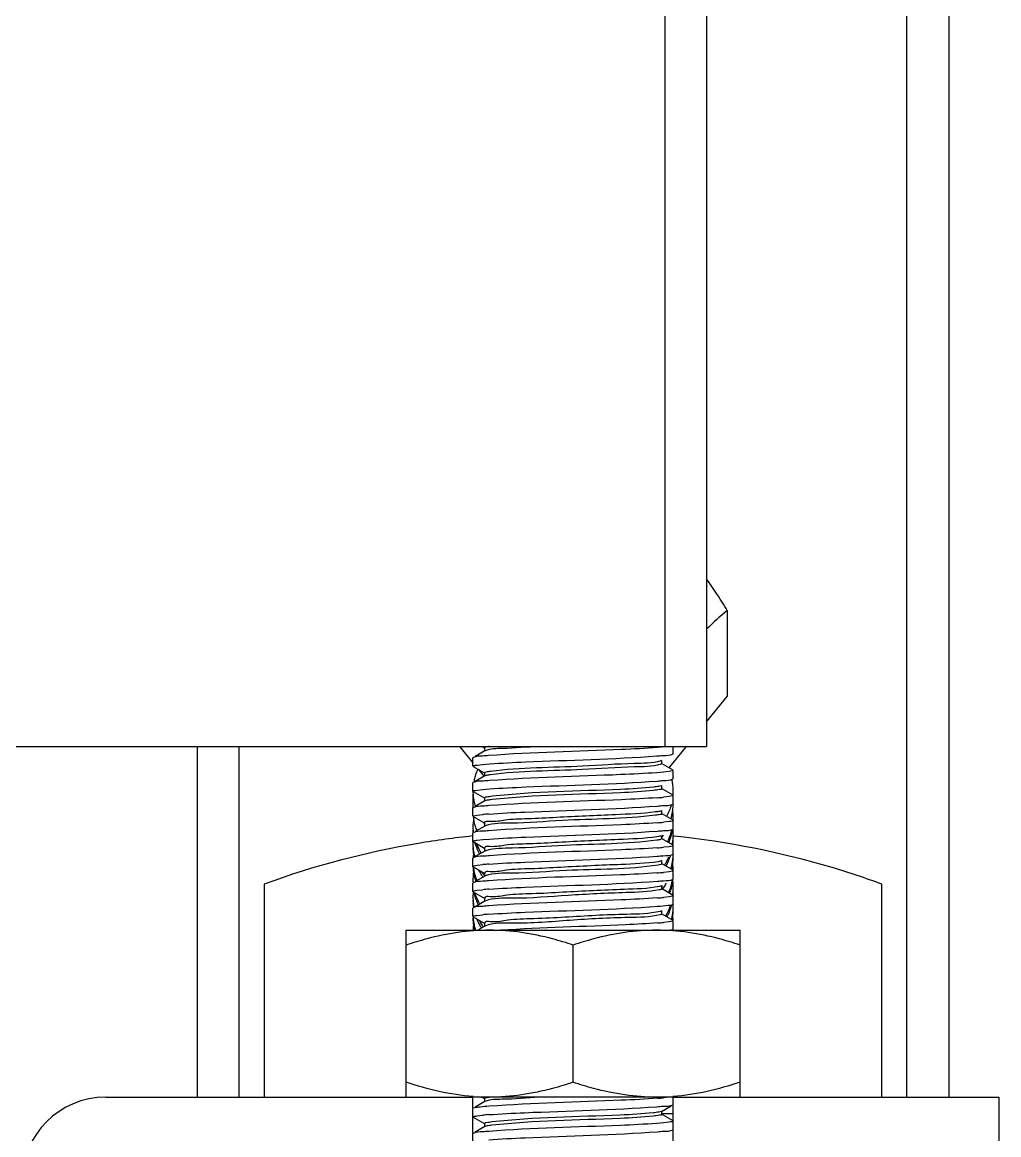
# Model space of a CAD drawing. Extents: x 69728788 to 150676229, y 20327566 to 43663798.
# Drawn here: x 75458097.3 to 75458363.6, y 20754488 to 20754791.3 of the extents above; entities that cross this region are included whole.
import ezdxf

# ---------------------------------------------------------------- set-up
doc = ezdxf.new("R2010")
doc.units = 0
doc.header["$LTSCALE"] = 1000
doc.header["$MEASUREMENT"] = 0
doc.layers.get('0').update_dxf_attribs({"linetype": 'CONTINUOUS'})
doc.layers.add('02___PRT_ALL_AXES', color=7, linetype='CONTINUOUS')
doc.layers.add('03___PRT_ALL_CURVES', color=7, linetype='CONTINUOUS')

msp = doc.modelspace()

# ---------------------------------------------------------------- linework, layer by layer
at = {"color": 7, "linetype": 'Continuous'}
for p, q in [((75458338.58, 20754498.23), (75458338.58, 20755989.44)), ((75458349.96, 20755897.81), (75458349.96, 20754498.23)), ((75458272.56, 20755868.78), (75458272.56, 20754593.85)), ((75458283.94, 20755868.78), (75458283.94, 20754593.85)), ((75458283.94, 20754600.56), (75458289.57, 20754607.46)), ((75458079.04, 20754593.85), (75458283.94, 20754593.85)), ((75458145.06, 20754498.23), (75458145.06, 20754593.85)), ((75458156.45, 20754498.23), (75458156.45, 20754593.85)), ((75458216.56, 20754593.85), (75458220.19, 20754589.4)), ((75458223.42, 20754592.65), (75458220.83, 20754591.15)), ((75458222.63, 20754593.85), (75458223.42, 20754593.39)), ((75458223.35, 20754593.48), (75458223.35, 20754592.57)), ((75458223.5, 20754592.69), (75458223.42, 20754592.65)), ((75458272.8, 20754593.74), (75458270.57, 20754593.54)), ((75458273.7, 20754588.02), (75458278.46, 20754593.85)), ((75458274.83, 20754591.88), (75458274.83, 20754593.85)), ((75458220.26, 20754590.82), (75458220.19, 20754590.75)), ((75458220.19, 20754588.47), (75458220.19, 20754590.75)), ((75458271.6, 20754589.98), (75458271.4, 20754589.9)), ((75458271.68, 20754589.15), (75458271.68, 20754590.06)), ((75458274.77, 20754591.81), (75458274.83, 20754591.88)), ((75458220.26, 20754588.39), (75458223.42, 20754586.56)), ((75458221.34, 20754588.78), (75458222.87, 20754588.95)), ((75458221.7, 20754587.56), (75458223.21, 20754585.7)), ((75458222.87, 20754588.95), (75458224.72, 20754589.1)), ((75458223.35, 20754586.65), (75458223.35, 20754585.74)), ((75458272.16, 20754586.85), (75458270.33, 20754586.7)), ((75458274.77, 20754587.41), (75458271.6, 20754589.24)), ((75458273.7, 20754587.02), (75458272.16, 20754586.85)), ((75458274.83, 20754585.05), (75458274.83, 20754587.33)), ((75458220.26, 20754583.99), (75458220.19, 20754583.92)), ((75458220.19, 20754581.64), (75458220.19, 20754583.92)), ((75458223.42, 20754585.82), (75458220.83, 20754584.32)), ((75458274.77, 20754584.98), (75458274.83, 20754585.05)), ((75458220.19, 20754580.8), (75458220.19, 20754577.16)), ((75458220.26, 20754581.56), (75458223.42, 20754579.73)), ((75458221.3, 20754581.95), (75458222.86, 20754582.12)), ((75458222.86, 20754582.12), (75458224.67, 20754582.27)), ((75458274.77, 20754580.58), (75458271.6, 20754582.41)), ((75458271.68, 20754582.32), (75458271.68, 20754583.23)), ((75458274.83, 20754578.22), (75458274.83, 20754580.5)), ((75458223.42, 20754578.99), (75458220.83, 20754577.49)), ((75458223.35, 20754579.82), (75458223.35, 20754578.91)), ((75458273.75, 20754580.19), (75458272.15, 20754580.01)), ((75458274.77, 20754578.15), (75458274.83, 20754578.22)), ((75458220.26, 20754577.16), (75458220.19, 20754577.09)), ((75458220.19, 20754574.81), (75458220.19, 20754577.09)), ((75458220.26, 20754574.73), (75458223.42, 20754572.9)), ((75458221.28, 20754575.12), (75458222.88, 20754575.3)), ((75458274.77, 20754573.75), (75458271.6, 20754575.58)), ((75458271.68, 20754575.49), (75458271.68, 20754576.4)), ((75458274.31, 20754574.48), (75458274.32, 20754574.53)), ((75458223.42, 20754572.16), (75458220.83, 20754570.66)), ((75458223.35, 20754572.99), (75458223.35, 20754572.08)), ((75458223.57, 20754572.23), (75458223.42, 20754572.16)), ((75458273.74, 20754573.36), (75458272.14, 20754573.18)), ((75458274.77, 20754571.32), (75458274.83, 20754571.39)), ((75458274.83, 20754571.39), (75458274.83, 20754573.67)), ((75458220.26, 20754570.33), (75458220.19, 20754570.26)), ((75458220.19, 20754567.98), (75458220.19, 20754570.26)), ((75458221.34, 20754568.29), (75458222.87, 20754568.46)), ((75458222.87, 20754568.46), (75458224.68, 20754568.61)), ((75458274.77, 20754566.92), (75458271.6, 20754568.75)), ((75458271.68, 20754568.66), (75458271.68, 20754569.57)), ((75458220.26, 20754567.9), (75458223.42, 20754566.07)), ((75458223.42, 20754565.33), (75458220.83, 20754563.83)), ((75458223.35, 20754566.16), (75458223.35, 20754565.25)), ((75458223.57, 20754565.4), (75458223.42, 20754565.33)), ((75458273.73, 20754566.53), (75458272.14, 20754566.35)), ((75458274.83, 20754564.56), (75458274.83, 20754566.84)), ((75458220.26, 20754563.5), (75458220.19, 20754563.43)), ((75458220.19, 20754561.15), (75458220.19, 20754563.43)), ((75458271.68, 20754561.83), (75458271.68, 20754562.74)), ((75458274.77, 20754564.49), (75458274.83, 20754564.56)), ((75458220.26, 20754561.07), (75458223.42, 20754559.24)), ((75458221.3, 20754561.46), (75458222.88, 20754561.63)), ((75458223.35, 20754559.33), (75458223.35, 20754558.42)), ((75458274.77, 20754560.09), (75458271.6, 20754561.92)), ((75458273.7, 20754559.7), (75458272.15, 20754559.52)), ((75458274.29, 20754560.89), (75458274.28, 20754560.84)), ((75458274.83, 20754557.73), (75458274.83, 20754560.01)), ((75458220.26, 20754556.67), (75458220.19, 20754556.6)), ((75458220.19, 20754554.32), (75458220.19, 20754556.6)), ((75458223.42, 20754558.5), (75458220.83, 20754557)), ((75458220.86, 20754557.42), (75458220.87, 20754557.38)), ((75458223.52, 20754558.55), (75458223.42, 20754558.5)), ((75458274.77, 20754557.66), (75458274.83, 20754557.73)), ((75458220.26, 20754554.24), (75458223.42, 20754552.41)), ((75458221.29, 20754554.63), (75458222.87, 20754554.8)), ((75458271.6, 20754555.83), (75458271.04, 20754555.66)), ((75458274.77, 20754553.26), (75458271.6, 20754555.09)), ((75458271.68, 20754555), (75458271.68, 20754555.91)), ((75458273.99, 20754554.12), (75458274.01, 20754554.17)), ((75458274.83, 20754550.9), (75458274.83, 20754553.18)), ((75458223.42, 20754551.67), (75458220.83, 20754550.17)), ((75458223.35, 20754552.5), (75458223.35, 20754551.59)), ((75458223.51, 20754551.71), (75458223.42, 20754551.67)), ((75458273.74, 20754552.87), (75458272.14, 20754552.69)), ((75458274.77, 20754550.83), (75458274.83, 20754550.9)), ((75458220.26, 20754549.84), (75458220.19, 20754549.77)), ((75458220.19, 20754547.49), (75458220.19, 20754549.77)), ((75458220.26, 20754547.41), (75458223.42, 20754545.58)), ((75458221.29, 20754547.8), (75458222.88, 20754547.98)), ((75458271.6, 20754549), (75458271.28, 20754548.89)), ((75458274.77, 20754546.43), (75458271.6, 20754548.26)), ((75458271.68, 20754548.17), (75458271.68, 20754549.08)), ((75458223.42, 20754544.84), (75458221.56, 20754543.76)), ((75458223.35, 20754545.67), (75458223.35, 20754544.76)), ((75458223.49, 20754544.88), (75458223.42, 20754544.84)), ((75458273.75, 20754546.04), (75458272.14, 20754545.86)), ((75458274.77, 20754544), (75458274.83, 20754544.07)), ((75458274.83, 20754544.07), (75458274.83, 20754546.35)), ((75458220.91, 20754543.75), (75458220.89, 20754543.8)), ((75458120.02, 20754498.23), (75458220.19, 20754498.23)), ((75458220.19, 20754477.74), (75458220.19, 20754498.23)), ((75458223.42, 20754497.03), (75458220.83, 20754495.53)), ((75458222.63, 20754498.23), (75458223.42, 20754497.77)), ((75458223.35, 20754497.86), (75458223.35, 20754496.95)), ((75458223.48, 20754497.06), (75458223.42, 20754497.03)), ((75458271.6, 20754494.36), (75458274.3, 20754495.92)), ((75458273.73, 20754498.23), (75458272.14, 20754498.05)), ((75458274.83, 20754475.77), (75458274.83, 20754498.23)), ((75458274.83, 20754498.23), (75458363.62, 20754498.23)), ((75458363.62, 20754498.23), (75458363.62, 20754477.74)), ((75458220.68, 20754495.33), (75458220.26, 20754495.2)), ((75458220.26, 20754492.77), (75458223.42, 20754490.94)), ((75458221.29, 20754493.16), (75458222.88, 20754493.34)), ((75458274.77, 20754491.79), (75458271.6, 20754493.62)), ((75458271.68, 20754493.53), (75458271.68, 20754494.44)), ((75458223.42, 20754490.2), (75458220.83, 20754488.7)), ((75458223.35, 20754491.03), (75458223.35, 20754490.12)), ((75458272.15, 20754491.23), (75458270.34, 20754491.08)), ((75458273.69, 20754491.4), (75458272.15, 20754491.23))]:
    msp.add_line(p, q, dxfattribs=at)
for centre, radius, start, end in [((75458263.92, 20754670.62), 90.98, 274.1625, 275.1926), ((75458259.97, 20754578.4), 14.86, 352.4752, 359.0333), ((75458232.99, 20754575.99), 12.79, 185.9675, 188.8113), ((75458231.08, 20754485.01), 90.66, 94.1761, 95.1891), ((75458259.27, 20754578.53), 15.58, 343.4588, 344.9212), ((75458259.41, 20754578.5), 15.43, 345.1133, 345.7847), ((75458259.51, 20754578.47), 15.33, 345.7837, 347.7331), ((75458259.65, 20754578.44), 15.18, 347.7321, 350.5272), ((75458259.78, 20754578.42), 15.05, 350.5288, 352.4817), ((75458259.88, 20754574.51), 14.95, 5.5867, 7.5152), ((75458260.03, 20754574.52), 14.8, 0.0085, 5.591), ((75458260.09, 20754574.53), 14.74, 356.9716, 359.9979), ((75458232.74, 20754572.11), 12.55, 177.8021, 181.7425), ((75458232.84, 20754572.11), 12.65, 174.4759, 177.8), ((75458232.81, 20754572.11), 12.62, 181.7436, 184.338), ((75458232.98, 20754572.09), 12.78, 171.1943, 174.4746), ((75458233.25, 20754576.04), 13.06, 188.8281, 195.331), ((75458233.5, 20754576.1), 13.32, 195.318, 196.4116), ((75458233.65, 20754576.15), 13.48, 196.4128, 198.1116), ((75458233.77, 20754576.19), 13.61, 198.1097, 198.551), ((75458233.99, 20754576.26), 13.83, 198.5585, 201.583), ((75458263.92, 20754663.71), 90.9, 274.1699, 275.1881), ((75458260.01, 20754569.69), 14.82, 0.7616, 6.0339), ((75458232.77, 20754571.15), 12.58, 180.0033, 183.6996), ((75458232.93, 20754572.12), 12.73, 184.3402, 187.6936), ((75458234.25, 20754576.36), 14.11, 201.5769, 202.6383), ((75458255.99, 20754580.2), 19.27, 324.5327, 324.9952), ((75458256.27, 20754580.01), 18.94, 324.9904, 327.0879), ((75458258.48, 20754574.93), 16.41, 334.2547, 342.4542), ((75458258.68, 20754573.9), 16.2, 338.2349, 340.873), ((75458258.88, 20754573.83), 15.98, 340.8783, 341.2541), ((75458258.99, 20754573.79), 15.87, 341.2531, 342.5115), ((75458259.26, 20754574.67), 15.59, 342.5052, 345.7777), ((75458259.26, 20754573.71), 15.59, 342.506, 345.7895), ((75458259.6, 20754573.62), 15.24, 345.7898, 350.7611), ((75458259.48, 20754574.61), 15.36, 345.7846, 346.7864), ((75458259.84, 20754569.72), 14.99, 350.6267, 354.7969), ((75458259.98, 20754568.74), 14.85, 353.2734, 358.4962), ((75458259.98, 20754569.7), 14.85, 354.8019, 356.2921), ((75458260.04, 20754569.7), 14.79, 356.2922, 357.6444), ((75458260.1, 20754569.7), 14.73, 357.6439, 359.9988), ((75458260.13, 20754569.7), 14.7, 0.0001, 0.7539), ((75458260.12, 20754568.73), 14.71, 358.5036, 359.9996), ((75458232.76, 20754567.28), 12.57, 177.162, 179.9982), ((75458232.78, 20754567.28), 12.59, 180.0047, 184.3389), ((75458232.76, 20754566.32), 12.57, 180.0021, 183.0662), ((75458232.87, 20754566.32), 12.68, 183.0678, 186.3879), ((75458232.92, 20754567.29), 12.73, 184.3386, 187.3944), ((75458233.07, 20754567.31), 12.88, 187.3961, 190.684), ((75458233.52, 20754571.28), 13.34, 195.7874, 196.4007), ((75458234.78, 20754572.73), 14.69, 201.5943, 209.7081), ((75458235.45, 20754573.1), 15.46, 209.652, 210.4109), ((75458235.57, 20754573.16), 15.59, 210.4104, 210.8075), ((75458235.68, 20754573.23), 15.72, 210.808, 211.5407), ((75458224.13, 20754563.7), 1.79, 106.8555, 108.2882), ((75458263.92, 20754656.91), 90.93, 274.1689, 275.188), ((75458258.42, 20754574), 16.47, 337.2245, 338.2392), ((75458259.72, 20754569.74), 15.12, 349.8041, 350.6306), ((75458232.97, 20754562.44), 12.78, 171.1716, 174.9793), ((75458232.99, 20754566.34), 12.8, 186.3871, 188.7894), ((75458233.14, 20754566.36), 12.95, 188.7917, 192.0123), ((75458233.3, 20754567.36), 13.12, 190.6909, 195.4373), ((75458235.85, 20754573.33), 15.92, 211.5412, 212.5196), ((75458257.42, 20754570.61), 17.59, 330.7632, 332.2518), ((75458257.95, 20754570.34), 16.99, 332.2352, 337.0979), ((75458259.62, 20754564.92), 15.21, 347.2173, 350.0072), ((75458259.72, 20754564.91), 15.11, 350.0099, 350.6402), ((75458259.87, 20754564.88), 14.96, 350.6334, 356.2824), ((75458259.87, 20754563.92), 14.97, 352.3086, 353.7538), ((75458260.02, 20754563.9), 14.82, 353.7483, 359.9894), ((75458260.05, 20754564.87), 14.78, 356.2918, 358.518), ((75458232.91, 20754561.49), 12.72, 181.9053, 188.7272), ((75458232.99, 20754557.6), 12.8, 171.1011, 174.0875), ((75458233.2, 20754562.5), 13.01, 186.6796, 195.3979), ((75458233.14, 20754561.53), 12.95, 188.7218, 191.9952), ((75458235.23, 20754567.17), 15.2, 207.476, 209.9418), ((75458235.88, 20754567.56), 15.96, 209.9616, 214.4126), ((75458236.57, 20754568.98), 16.78, 213.9401, 216.9886), ((75458231.14, 20754470.7), 91.31, 94.1572, 95.1878), ((75458263.73, 20754652.33), 93.18, 274.1026, 275.1855), ((75458256.89, 20754570.92), 18.2, 328.6751, 329.1904), ((75458257.07, 20754570.81), 17.99, 329.189, 330.4141), ((75458257.23, 20754570.72), 17.8, 330.4156, 330.7655), ((75458257.43, 20754569.65), 17.58, 331.3047, 331.7277), ((75458257.51, 20754569.6), 17.48, 331.7277, 332.1757), ((75458259.22, 20754565.03), 15.63, 343.0254, 344.4467), ((75458259.39, 20754564.98), 15.46, 344.6375, 345.7802), ((75458259.5, 20754564.95), 15.34, 345.7802, 347.219), ((75458259.63, 20754563.96), 15.2, 346.482, 350.9218), ((75458259.8, 20754563.93), 15.04, 350.9283, 352.3086), ((75458259.99, 20754560.03), 14.84, 0.2318, 7.3441), ((75458232.82, 20754557.62), 12.62, 174.0846, 179.9902), ((75458232.78, 20754557.62), 12.59, 180.0044, 184.1921), ((75458233.34, 20754561.57), 13.15, 191.9963, 195.227), ((75458233.45, 20754561.6), 13.27, 195.223, 195.6267), ((75458233.63, 20754562.62), 13.45, 195.3841, 198.6767), ((75458233.51, 20754561.62), 13.33, 195.627, 196.3952), ((75458233.66, 20754561.66), 13.48, 196.3975, 198.3264), ((75458233.86, 20754561.73), 13.7, 198.5278, 199.6787), ((75458233.84, 20754562.69), 13.68, 198.6693, 199.1095), ((75458234.06, 20754562.77), 13.91, 199.1171, 202.1251), ((75458234.32, 20754562.87), 14.19, 202.1188, 203.1178), ((75458236.47, 20754567.95), 16.66, 214.3906, 215.6367), ((75458236.94, 20754569.26), 17.24, 216.977, 217.4109), ((75458223.95, 20754557.4), 1.23, 109.1477, 110.909), ((75458256.92, 20754565.1), 18.16, 326.2877, 331.9863), ((75458258.9, 20754560.29), 15.96, 336.721, 346.4127), ((75458259.65, 20754559.12), 15.19, 346.1094, 352.5037), ((75458259.62, 20754560.1), 15.22, 346.4834, 350.2391), ((75458259.92, 20754555.2), 14.92, 3.9356, 7.5536), ((75458259.88, 20754559.09), 14.95, 352.5186, 354.2223), ((75458260.05, 20754555.21), 14.78, 1.0879, 3.9333), ((75458232.83, 20754552.79), 12.64, 173.6889, 179.7273), ((75458233.33, 20754556.74), 13.14, 191.7184, 195.3481), ((75458233.5, 20754556.79), 13.32, 195.3438, 196.408), ((75458231.16, 20754463.56), 91.62, 94.1444, 95.1905), ((75458255.95, 20754566.7), 19.32, 324.2299, 325.013), ((75458256.18, 20754566.55), 19.05, 325.012, 326.2496), ((75458256.3, 20754565.5), 18.89, 325.9088, 326.3209), ((75458258.79, 20754559.37), 16.08, 339.7839, 340.9534), ((75458258.98, 20754559.3), 15.88, 341.1397, 342.5212), ((75458259.14, 20754559.26), 15.72, 342.5217, 343.624), ((75458259.23, 20754559.23), 15.62, 343.6248, 344.0054), ((75458259.35, 20754559.19), 15.5, 344.0036, 345.7125), ((75458259.46, 20754559.17), 15.38, 345.7143, 346.12), ((75458259.93, 20754555.22), 14.9, 352.7821, 356.2896), ((75458260.04, 20754555.21), 14.79, 356.2925, 357.9692), ((75458260.07, 20754554.24), 14.76, 356.1809, 359.9964), ((75458260.11, 20754555.21), 14.72, 357.9689, 359.9992), ((75458260.13, 20754555.21), 14.7, 0.0002, 1.0862), ((75458232.72, 20754552.79), 12.53, 179.7378, 180), ((75458232.77, 20754552.79), 12.58, 180.0032, 183.6786), ((75458232.76, 20754551.83), 12.56, 180.0016, 182.6734), ((75458232.92, 20754551.84), 12.73, 182.6837, 188.5616), ((75458232.84, 20754552.8), 12.65, 183.6765, 184.3365), ((75458232.91, 20754552.8), 12.72, 184.3385, 186.9958), ((75458233.11, 20754552.83), 12.92, 187.0066, 192.5881), ((75458263.93, 20754643.12), 90.8, 274.1723, 275.1889), ((75458258.2, 20754555.73), 16.71, 331.918, 341.0817), ((75458259.26, 20754554.39), 15.59, 342.501, 345.8125), ((75458260.08, 20754550.38), 14.75, 356.2901, 359.9967), ((75458260.12, 20754550.38), 14.72, 0.0006, 1.7639), ((75458232.87, 20754547), 12.68, 180.0224, 188.3054), ((75458232.82, 20754547.97), 12.63, 182.5422, 184.337), ((75458233.06, 20754547.99), 12.87, 184.3637, 192.581), ((75458231.12, 20754457.22), 91.12, 94.1637, 95.1876), ((75458257.36, 20754556.16), 17.66, 330.924, 331.3989), ((75458257.47, 20754556.1), 17.53, 331.3988, 331.979), ((75458258.43, 20754554.67), 16.46, 333.6296, 342.4403), ((75458259.58, 20754550.44), 15.25, 345.814, 350.3352), ((75458259.74, 20754549.45), 15.09, 349.0663, 352.4892), ((75458259.73, 20754550.42), 15.1, 350.3429, 350.615), ((75458259.8, 20754550.4), 15.03, 350.6133, 353.1593), ((75458259.87, 20754549.43), 14.96, 352.4925, 354.0117), ((75458259.92, 20754545.54), 14.91, 3.5343, 7.5279), ((75458259.94, 20754550.39), 14.89, 353.1592, 356.2897), ((75458259.97, 20754549.42), 14.86, 354.0106, 356.8495), ((75458260.09, 20754549.41), 14.74, 356.85, 359.9977), ((75458232.93, 20754543.12), 12.74, 170.9673, 177.1093), ((75458233.03, 20754547.02), 12.84, 188.2938, 188.5815), ((75458233.12, 20754547.04), 12.93, 188.5849, 191.5766), ((75458233.3, 20754547.07), 13.11, 191.5777, 194.635), ((75458233.35, 20754548.05), 13.17, 192.5677, 195.3634), ((75458233.47, 20754548.08), 13.29, 195.3605, 195.9051), ((75458233.66, 20754548.14), 13.49, 195.9111, 198.7666), ((75458234.87, 20754552.49), 14.79, 202.7821, 209.8245), ((75458235.28, 20754553.68), 15.25, 208.22, 209.8017), ((75458235.92, 20754554.05), 16, 209.8319, 214.8393), ((75458235.52, 20754552.85), 15.54, 209.7823, 211.0183), ((75458235.68, 20754552.95), 15.73, 211.0166, 211.4116), ((75458235.79, 20754553.02), 15.86, 211.412, 212.1111), ((75458235.97, 20754553.13), 16.06, 212.1118, 213.1491), ((75458236.55, 20754554.49), 16.77, 214.811, 216.0438), ((75458264, 20754635.46), 89.96, 274.1985, 275.1888), ((75458260.05, 20754544.58), 14.78, 356.8051, 357.7036), ((75458259.88, 20754545.56), 14.95, 353.0516, 353.6505), ((75458120.02, 20754475.46), 22.77, 90, 180), ((75458263.89, 20754588.98), 91.3, 274.1576, 275.1877), ((75458231.1, 20754402.77), 90.94, 94.1684, 95.1881)]:
    msp.add_arc(centre, radius, start, end, dxfattribs=at)
for points, knots in [([(75458224.75, 20754593.85), (75458224.4, 20754593.8), (75458224.04, 20754593.71), (75458223.35, 20754593.61), (75458223.35, 20754593.48)], [0, 0, 0, 0, 0.727016, 1, 1, 1, 1]), ([(75458238.32, 20754593.85), (75458234.95, 20754593.69), (75458230.09, 20754593.16), (75458224.97, 20754593.28), (75458223.5, 20754592.69)], [0, 0, 0, 0, 0.680124, 1, 1, 1, 1]), ([(75458270.57, 20754593.54), (75458267.27, 20754593.3), (75458251.91, 20754592.55), (75458236.53, 20754592.25), (75458224.49, 20754591.36)], [0, 0, 0, 0, 0.214706, 1, 1, 1, 1]), ([(75458224.49, 20754591.36), (75458223.94, 20754591.32), (75458222.55, 20754591.14), (75458221.01, 20754591.25), (75458220.26, 20754590.82)], [0, 0, 0, 0, 0.38831, 1, 1, 1, 1]), ([(75458224.72, 20754589.1), (75458228, 20754589.34), (75458243.21, 20754590.08), (75458258.44, 20754590.39), (75458270.33, 20754591.25)], [0, 0, 0, 0, 0.216327, 1, 1, 1, 1]), ([(75458271.4, 20754589.9), (75458269.09, 20754589.21), (75458261.84, 20754589.28), (75458246.46, 20754588.03), (75458233.27, 20754588.09), (75458224.94, 20754587.04)], [0, 0, 0, 0, 0.155236, 0.459038, 1, 1, 1, 1]), ([(75458270.33, 20754591.25), (75458270.91, 20754591.29), (75458272.37, 20754591.48), (75458273.98, 20754591.35), (75458274.77, 20754591.81)], [0, 0, 0, 0, 0.388887, 1, 1, 1, 1]), ([(75458220.19, 20754588.47), (75458220.19, 20754588.58), (75458220.75, 20754588.67), (75458221.05, 20754588.74), (75458221.34, 20754588.78)], [0, 0, 0, 0, 0.273886, 1, 1, 1, 1]), ([(75458224.94, 20754587.04), (75458224.54, 20754586.99), (75458224.14, 20754586.88), (75458223.35, 20754586.8), (75458223.35, 20754586.65)], [0, 0, 0, 0, 0.729113, 1, 1, 1, 1]), ([(75458270.33, 20754586.7), (75458267.05, 20754586.46), (75458251.85, 20754585.72), (75458236.62, 20754585.41), (75458224.72, 20754584.55)], [0, 0, 0, 0, 0.215967, 1, 1, 1, 1]), ([(75458271.4, 20754588.99), (75458269.09, 20754588.3), (75458261.84, 20754588.37), (75458246.46, 20754587.12), (75458233.27, 20754587.18), (75458224.94, 20754586.13)], [0, 0, 0, 0, 0.155236, 0.459038, 1, 1, 1, 1]), ([(75458271.68, 20754589.15), (75458271.68, 20754589.12), (75458271.57, 20754589.04), (75458271.47, 20754589.01), (75458271.4, 20754588.99)], [0, 0, 0, 0, 0.324871, 1, 1, 1, 1]), ([(75458274.83, 20754587.33), (75458274.83, 20754587.22), (75458274.27, 20754587.13), (75458273.98, 20754587.06), (75458273.7, 20754587.02)], [0, 0, 0, 0, 0.273998, 1, 1, 1, 1]), ([(75458224.72, 20754584.55), (75458224.14, 20754584.51), (75458222.67, 20754584.32), (75458221.05, 20754584.45), (75458220.26, 20754583.99)], [0, 0, 0, 0, 0.38897, 1, 1, 1, 1]), ([(75458224.94, 20754586.13), (75458224.6, 20754586.09), (75458224.1, 20754586.01), (75458223.58, 20754585.91), (75458223.42, 20754585.82)], [0, 0, 0, 0, 0.652278, 1, 1, 1, 1]), ([(75458224.67, 20754582.27), (75458227.97, 20754582.51), (75458243.26, 20754583.25), (75458258.57, 20754583.55), (75458270.52, 20754584.43)], [0, 0, 0, 0, 0.216628, 1, 1, 1, 1]), ([(75458270.52, 20754584.43), (75458271.07, 20754584.48), (75458272.47, 20754584.65), (75458274.01, 20754584.54), (75458274.77, 20754584.98)], [0, 0, 0, 0, 0.388384, 1, 1, 1, 1]), ([(75458220.19, 20754581.64), (75458220.19, 20754581.75), (75458220.74, 20754581.84), (75458221.02, 20754581.91), (75458221.3, 20754581.95)], [0, 0, 0, 0, 0.274399, 1, 1, 1, 1]), ([(75458269.48, 20754582.76), (75458266.49, 20754582.44), (75458251.79, 20754581.63), (75458237.04, 20754581.57), (75458225.4, 20754580.27)], [0, 0, 0, 0, 0.204219, 1, 1, 1, 1]), ([(75458269.48, 20754581.85), (75458266.49, 20754581.53), (75458251.79, 20754580.72), (75458237.04, 20754580.66), (75458225.4, 20754579.36)], [0, 0, 0, 0, 0.204219, 1, 1, 1, 1]), ([(75458271.6, 20754583.15), (75458271.39, 20754583.03), (75458270.66, 20754582.92), (75458269.95, 20754582.82), (75458269.48, 20754582.76)], [0, 0, 0, 0, 0.33615, 1, 1, 1, 1]), ([(75458271.68, 20754582.32), (75458271.68, 20754582.12), (75458270.55, 20754582.07), (75458270.03, 20754581.91), (75458269.48, 20754581.85)], [0, 0, 0, 0, 0.266706, 1, 1, 1, 1]), ([(75458274.83, 20754580.5), (75458274.83, 20754580.4), (75458274.31, 20754580.3), (75458274.03, 20754580.23), (75458273.75, 20754580.19)], [0, 0, 0, 0, 0.274998, 1, 1, 1, 1]), ([(75458224.67, 20754577.72), (75458224.09, 20754577.67), (75458222.64, 20754577.49), (75458221.04, 20754577.61), (75458220.26, 20754577.16)], [0, 0, 0, 0, 0.388855, 1, 1, 1, 1]), ([(75458225.4, 20754580.27), (75458224.88, 20754580.21), (75458224.39, 20754580.06), (75458223.35, 20754580.01), (75458223.35, 20754579.82)], [0, 0, 0, 0, 0.732541, 1, 1, 1, 1]), ([(75458225.4, 20754579.36), (75458224.96, 20754579.31), (75458224.3, 20754579.21), (75458223.62, 20754579.11), (75458223.42, 20754578.99)], [0, 0, 0, 0, 0.66143, 1, 1, 1, 1]), ([(75458224.48, 20754575.43), (75458227.77, 20754575.67), (75458243.13, 20754576.42), (75458258.5, 20754576.72), (75458270.53, 20754577.61)], [0, 0, 0, 0, 0.214919, 1, 1, 1, 1]), ([(75458270.52, 20754579.88), (75458267.25, 20754579.64), (75458251.96, 20754578.89), (75458236.65, 20754578.59), (75458224.67, 20754577.72)], [0, 0, 0, 0, 0.214468, 1, 1, 1, 1]), ([(75458270.53, 20754577.61), (75458271.08, 20754577.65), (75458272.47, 20754577.82), (75458274.01, 20754577.71), (75458274.77, 20754578.15)], [0, 0, 0, 0, 0.388317, 1, 1, 1, 1]), ([(75458220.19, 20754574.81), (75458220.19, 20754574.91), (75458220.73, 20754575.01), (75458221.01, 20754575.08), (75458221.28, 20754575.12)], [0, 0, 0, 0, 0.274808, 1, 1, 1, 1]), ([(75458269.95, 20754575.99), (75458266.35, 20754575.55), (75458257.35, 20754575.16), (75458245.66, 20754574.66), (75458235.8, 20754574.08), (75458229.26, 20754574), (75458226.25, 20754573.17), (75458223.35, 20754573.48), (75458223.35, 20754572.99)], [0, 0, 0, 0, 0.232716, 0.578809, 0.745042, 0.880205, 0.968465, 1, 1, 1, 1]), ([(75458269.95, 20754575.08), (75458261.54, 20754574.06), (75458248.3, 20754574.13), (75458232.98, 20754572.8), (75458225.79, 20754572.96), (75458223.57, 20754572.23)], [0, 0, 0, 0, 0.546858, 0.849007, 1, 1, 1, 1]), ([(75458271.6, 20754576.32), (75458271.44, 20754576.22), (75458270.87, 20754576.12), (75458270.32, 20754576.03), (75458269.95, 20754575.99)], [0, 0, 0, 0, 0.344709, 1, 1, 1, 1]), ([(75458271.68, 20754575.49), (75458271.68, 20754575.33), (75458270.81, 20754575.25), (75458270.38, 20754575.13), (75458269.95, 20754575.08)], [0, 0, 0, 0, 0.269686, 1, 1, 1, 1]), ([(75458270.53, 20754573.05), (75458267.24, 20754572.81), (75458251.88, 20754572.06), (75458236.51, 20754571.76), (75458224.48, 20754570.87)], [0, 0, 0, 0, 0.215082, 1, 1, 1, 1]), ([(75458270.53, 20754570.78), (75458271.08, 20754570.82), (75458272.47, 20754570.99), (75458274.01, 20754570.88), (75458274.77, 20754571.32)], [0, 0, 0, 0, 0.388325, 1, 1, 1, 1]), ([(75458274.83, 20754573.67), (75458274.83, 20754573.56), (75458274.29, 20754573.47), (75458274.01, 20754573.4), (75458273.74, 20754573.36)], [0, 0, 0, 0, 0.274679, 1, 1, 1, 1]), ([(75458220.19, 20754567.98), (75458220.19, 20754568.09), (75458220.76, 20754568.18), (75458221.05, 20754568.25), (75458221.34, 20754568.29)], [0, 0, 0, 0, 0.273881, 1, 1, 1, 1]), ([(75458224.48, 20754570.87), (75458223.93, 20754570.83), (75458222.54, 20754570.65), (75458221.01, 20754570.76), (75458220.26, 20754570.33)], [0, 0, 0, 0, 0.388296, 1, 1, 1, 1]), ([(75458270.37, 20754569.21), (75458266.9, 20754568.73), (75458257.95, 20754568.38), (75458246.25, 20754567.86), (75458236.2, 20754567.26), (75458229.46, 20754567.19), (75458226.35, 20754566.33), (75458223.35, 20754566.67), (75458223.35, 20754566.16)], [0, 0, 0, 0, 0.222922, 0.569994, 0.73903, 0.877173, 0.967654, 1, 1, 1, 1]), ([(75458270.37, 20754568.3), (75458262.09, 20754567.15), (75458248.82, 20754567.32), (75458233.35, 20754566.02), (75458225.96, 20754566.12), (75458223.61, 20754565.41)], [0, 0, 0, 0, 0.5355, 0.843099, 1, 1, 1, 1]), ([(75458224.68, 20754568.61), (75458227.99, 20754568.85), (75458243.27, 20754569.59), (75458258.58, 20754569.89), (75458270.53, 20754570.78)], [0, 0, 0, 0, 0.2168, 1, 1, 1, 1]), ([(75458271.6, 20754569.49), (75458271.47, 20754569.41), (75458271.05, 20754569.32), (75458270.64, 20754569.25), (75458270.37, 20754569.21)], [0, 0, 0, 0, 0.355402, 1, 1, 1, 1]), ([(75458271.68, 20754568.66), (75458271.68, 20754568.54), (75458271.03, 20754568.44), (75458270.7, 20754568.35), (75458270.37, 20754568.3)], [0, 0, 0, 0, 0.274235, 1, 1, 1, 1]), ([(75458270.53, 20754566.22), (75458267.26, 20754565.98), (75458251.98, 20754565.23), (75458236.67, 20754564.93), (75458224.68, 20754564.06)], [0, 0, 0, 0, 0.214279, 1, 1, 1, 1]), ([(75458274.83, 20754566.84), (75458274.83, 20754566.73), (75458274.29, 20754566.64), (75458274.01, 20754566.57), (75458273.73, 20754566.53)], [0, 0, 0, 0, 0.274671, 1, 1, 1, 1]), ([(75458224.68, 20754564.06), (75458224.11, 20754564.02), (75458222.65, 20754563.83), (75458221.05, 20754563.95), (75458220.26, 20754563.5)], [0, 0, 0, 0, 0.388859, 1, 1, 1, 1]), ([(75458270.73, 20754562.44), (75458267.41, 20754561.9), (75458258.52, 20754561.61), (75458246.83, 20754561.05), (75458236.6, 20754560.45), (75458229.67, 20754560.38), (75458226.46, 20754559.49), (75458223.35, 20754559.85), (75458223.35, 20754559.33)], [0, 0, 0, 0, 0.21273, 0.56076, 0.732716, 0.873984, 0.966798, 1, 1, 1, 1]), ([(75458224.52, 20754561.77), (75458227.8, 20754562.01), (75458243.09, 20754562.76), (75458258.4, 20754563.06), (75458270.4, 20754563.94)], [0, 0, 0, 0, 0.214719, 1, 1, 1, 1]), ([(75458270.4, 20754563.94), (75458270.97, 20754563.98), (75458272.4, 20754564.16), (75458273.99, 20754564.04), (75458274.77, 20754564.49)], [0, 0, 0, 0, 0.388703, 1, 1, 1, 1]), ([(75458271.6, 20754562.66), (75458271.51, 20754562.6), (75458271.21, 20754562.52), (75458270.92, 20754562.47), (75458270.73, 20754562.44)], [0, 0, 0, 0, 0.369089, 1, 1, 1, 1]), ([(75458220.19, 20754561.15), (75458220.19, 20754561.25), (75458220.73, 20754561.35), (75458221.02, 20754561.42), (75458221.3, 20754561.46)], [0, 0, 0, 0, 0.274575, 1, 1, 1, 1]), ([(75458270.73, 20754561.53), (75458262.48, 20754560.19), (75458249.03, 20754560.59), (75458233.47, 20754559.11), (75458225.88, 20754559.37), (75458223.55, 20754558.56)], [0, 0, 0, 0, 0.530505, 0.843834, 1, 1, 1, 1]), ([(75458270.4, 20754559.38), (75458267.09, 20754559.14), (75458251.8, 20754558.4), (75458236.48, 20754558.1), (75458224.52, 20754557.22)], [0, 0, 0, 0, 0.216209, 1, 1, 1, 1]), ([(75458271.68, 20754561.83), (75458271.68, 20754561.74), (75458271.23, 20754561.63), (75458270.97, 20754561.57), (75458270.73, 20754561.53)], [0, 0, 0, 0, 0.281015, 1, 1, 1, 1]), ([(75458274.83, 20754560.01), (75458274.83, 20754559.9), (75458274.28, 20754559.81), (75458273.98, 20754559.74), (75458273.7, 20754559.7)], [0, 0, 0, 0, 0.274084, 1, 1, 1, 1]), ([(75458224.52, 20754557.22), (75458223.96, 20754557.17), (75458222.56, 20754557), (75458221.02, 20754557.11), (75458220.26, 20754556.67)], [0, 0, 0, 0, 0.388402, 1, 1, 1, 1]), ([(75458224.54, 20754554.94), (75458227.84, 20754555.18), (75458243.17, 20754555.93), (75458258.53, 20754556.23), (75458270.54, 20754557.12)], [0, 0, 0, 0, 0.215551, 1, 1, 1, 1]), ([(75458270.54, 20754557.12), (75458271.09, 20754557.16), (75458272.48, 20754557.33), (75458274.01, 20754557.23), (75458274.77, 20754557.66)], [0, 0, 0, 0, 0.388301, 1, 1, 1, 1]), ([(75458220.19, 20754554.32), (75458220.19, 20754554.42), (75458220.73, 20754554.52), (75458221.01, 20754554.59), (75458221.29, 20754554.63)], [0, 0, 0, 0, 0.274717, 1, 1, 1, 1]), ([(75458271.04, 20754555.66), (75458267.88, 20754555.04), (75458259.05, 20754554.86), (75458247.42, 20754554.24), (75458237, 20754553.64), (75458229.87, 20754553.58), (75458226.56, 20754552.65), (75458223.35, 20754553.04), (75458223.35, 20754552.5)], [0, 0, 0, 0, 0.20212, 0.551084, 0.726087, 0.870629, 0.965898, 1, 1, 1, 1]), ([(75458271.04, 20754554.75), (75458268.06, 20754554.17), (75458259.71, 20754553.96), (75458246.32, 20754553.36), (75458233.66, 20754552.23), (75458225.84, 20754552.61), (75458223.51, 20754551.71)], [0, 0, 0, 0, 0.190882, 0.52367, 0.843023, 1, 1, 1, 1]), ([(75458271.68, 20754555), (75458271.68, 20754554.93), (75458271.39, 20754554.83), (75458271.2, 20754554.78), (75458271.04, 20754554.75)], [0, 0, 0, 0, 0.291618, 1, 1, 1, 1]), ([(75458274.83, 20754553.18), (75458274.83, 20754553.08), (75458274.3, 20754552.98), (75458274.01, 20754552.91), (75458273.74, 20754552.87)], [0, 0, 0, 0, 0.274756, 1, 1, 1, 1]), ([(75458224.54, 20754550.39), (75458223.98, 20754550.35), (75458222.58, 20754550.17), (75458221.02, 20754550.28), (75458220.26, 20754549.84)], [0, 0, 0, 0, 0.388498, 1, 1, 1, 1]), ([(75458224.5, 20754548.11), (75458227.81, 20754548.35), (75458243.17, 20754549.1), (75458258.56, 20754549.4), (75458270.59, 20754550.29)], [0, 0, 0, 0, 0.215362, 1, 1, 1, 1]), ([(75458270.54, 20754552.56), (75458267.25, 20754552.32), (75458251.92, 20754551.57), (75458236.56, 20754551.27), (75458224.54, 20754550.39)], [0, 0, 0, 0, 0.214775, 1, 1, 1, 1]), ([(75458270.59, 20754550.29), (75458271.55, 20754550.36), (75458272.91, 20754550.55), (75458274.38, 20754550.61), (75458274.77, 20754550.83)], [0, 0, 0, 0, 0.686376, 1, 1, 1, 1]), ([(75458220.19, 20754547.49), (75458220.19, 20754547.59), (75458220.73, 20754547.69), (75458221.02, 20754547.76), (75458221.29, 20754547.8)], [0, 0, 0, 0, 0.274588, 1, 1, 1, 1]), ([(75458271.28, 20754548.89), (75458268.31, 20754548.14), (75458259.55, 20754548.16), (75458248, 20754547.42), (75458237.4, 20754546.83), (75458230.07, 20754546.77), (75458226.68, 20754545.81), (75458223.35, 20754546.23), (75458223.35, 20754545.67)], [0, 0, 0, 0, 0.191074, 0.540946, 0.719128, 0.867105, 0.964953, 1, 1, 1, 1]), ([(75458271.28, 20754547.98), (75458268.48, 20754547.27), (75458260.16, 20754547.24), (75458246.74, 20754546.54), (75458233.87, 20754545.35), (75458225.83, 20754545.84), (75458223.49, 20754544.88)], [0, 0, 0, 0, 0.18093, 0.515468, 0.841176, 1, 1, 1, 1]), ([(75458271.68, 20754548.17), (75458271.68, 20754548.13), (75458271.51, 20754548.03), (75458271.38, 20754548), (75458271.28, 20754547.98)], [0, 0, 0, 0, 0.309222, 1, 1, 1, 1]), ([(75458270.59, 20754545.74), (75458267.68, 20754545.52), (75458253.4, 20754544.81), (75458239.1, 20754544.42), (75458227.74, 20754543.76)], [0, 0, 0, 0, 0.204182, 1, 1, 1, 1]), ([(75458273.72, 20754543.76), (75458273.95, 20754543.8), (75458274.3, 20754543.86), (75458274.66, 20754543.94), (75458274.77, 20754544)], [0, 0, 0, 0, 0.643107, 1, 1, 1, 1]), ([(75458274.83, 20754546.35), (75458274.83, 20754546.25), (75458274.3, 20754546.15), (75458274.02, 20754546.08), (75458273.75, 20754546.04)], [0, 0, 0, 0, 0.274936, 1, 1, 1, 1]), ([(75458224.63, 20754495.75), (75458223.81, 20754495.69), (75458222.49, 20754495.58), (75458221.17, 20754495.44), (75458220.68, 20754495.33)], [0, 0, 0, 0, 0.619172, 1, 1, 1, 1]), ([(75458224.75, 20754498.23), (75458224.4, 20754498.18), (75458224.04, 20754498.09), (75458223.35, 20754497.99), (75458223.35, 20754497.86)], [0, 0, 0, 0, 0.727114, 1, 1, 1, 1]), ([(75458238.31, 20754498.23), (75458234.93, 20754498.07), (75458230.08, 20754497.52), (75458224.93, 20754497.68), (75458223.48, 20754497.06)], [0, 0, 0, 0, 0.682292, 1, 1, 1, 1]), ([(75458224.49, 20754493.47), (75458227.76, 20754493.71), (75458243.05, 20754494.46), (75458258.35, 20754494.76), (75458270.34, 20754495.63)], [0, 0, 0, 0, 0.21429, 1, 1, 1, 1]), ([(75458270.51, 20754497.92), (75458267.23, 20754497.68), (75458251.94, 20754496.93), (75458236.62, 20754496.63), (75458224.63, 20754495.75)], [0, 0, 0, 0, 0.214714, 1, 1, 1, 1]), ([(75458270.34, 20754495.63), (75458270.92, 20754495.67), (75458272.37, 20754495.86), (75458273.98, 20754495.74), (75458274.77, 20754496.19)], [0, 0, 0, 0, 0.388851, 1, 1, 1, 1]), ([(75458220.24, 20754492.91), (75458220.34, 20754492.98), (75458220.7, 20754493.06), (75458221.05, 20754493.12), (75458221.29, 20754493.16)], [0, 0, 0, 0, 0.343399, 1, 1, 1, 1]), ([(75458269.4, 20754493.97), (75458266.38, 20754493.65), (75458251.68, 20754492.83), (75458236.93, 20754492.79), (75458225.32, 20754491.47)], [0, 0, 0, 0, 0.206066, 1, 1, 1, 1]), ([(75458269.4, 20754493.06), (75458266.38, 20754492.74), (75458251.68, 20754491.92), (75458236.93, 20754491.88), (75458225.32, 20754490.56)], [0, 0, 0, 0, 0.206066, 1, 1, 1, 1]), ([(75458271.6, 20754494.36), (75458271.39, 20754494.23), (75458270.62, 20754494.13), (75458269.89, 20754494.02), (75458269.4, 20754493.97)], [0, 0, 0, 0, 0.334937, 1, 1, 1, 1]), ([(75458271.68, 20754493.53), (75458271.68, 20754493.32), (75458270.51, 20754493.29), (75458269.97, 20754493.12), (75458269.4, 20754493.06)], [0, 0, 0, 0, 0.266311, 1, 1, 1, 1]), ([(75458225.32, 20754491.47), (75458224.83, 20754491.41), (75458224.35, 20754491.27), (75458223.35, 20754491.21), (75458223.35, 20754491.03)], [0, 0, 0, 0, 0.732092, 1, 1, 1, 1]), ([(75458225.32, 20754490.56), (75458224.9, 20754490.51), (75458224.27, 20754490.41), (75458223.61, 20754490.31), (75458223.42, 20754490.2)], [0, 0, 0, 0, 0.660111, 1, 1, 1, 1]), ([(75458270.34, 20754491.08), (75458267.03, 20754490.84), (75458251.75, 20754490.1), (75458236.44, 20754489.8), (75458224.49, 20754488.91)], [0, 0, 0, 0, 0.216791, 1, 1, 1, 1]), ([(75458270.55, 20754488.82), (75458271.1, 20754488.86), (75458272.48, 20754489.04), (75458274.01, 20754488.93), (75458274.77, 20754489.36)], [0, 0, 0, 0, 0.388284, 1, 1, 1, 1]), ([(75458274.83, 20754491.71), (75458274.83, 20754491.6), (75458274.27, 20754491.51), (75458273.98, 20754491.44), (75458273.69, 20754491.4)], [0, 0, 0, 0, 0.273913, 1, 1, 1, 1]), ([(75458224.49, 20754488.91), (75458223.94, 20754488.87), (75458222.55, 20754488.69), (75458221.01, 20754488.81), (75458220.26, 20754488.37)], [0, 0, 0, 0, 0.388335, 1, 1, 1, 1]), ([(75458224.49, 20754486.64), (75458227.79, 20754486.88), (75458243.14, 20754487.63), (75458258.52, 20754487.93), (75458270.55, 20754488.82)], [0, 0, 0, 0, 0.215098, 1, 1, 1, 1])]:
    msp.add_open_spline(points, degree=3, knots=knots, dxfattribs=at)
for points in [[(75458220.72, 20754567.51), (75458221.03, 20754566.47), (75458221.47, 20754565.46), (75458222, 20754564.52)], [(75458272.97, 20754561.44), (75458273.41, 20754562.26), (75458273.78, 20754563.13), (75458274.07, 20754564.01)], [(75458220.72, 20754553.02), (75458220.96, 20754552.22), (75458221.28, 20754551.43), (75458221.65, 20754550.67)], [(75458222.06, 20754550.89), (75458221.51, 20754551.85), (75458221.05, 20754552.88), (75458220.73, 20754553.95)]]:
    msp.add_open_spline(points, degree=3, dxfattribs=at)
at = {"layer": '02___PRT_ALL_AXES', "color": 7, "linetype": 'Continuous'}
for p, q in [((75458289.57, 20754630.92), (75458289.57, 20754607.46)), ((75458274.83, 20754591.88), (75458274.83, 20754593.85)), ((75458220.19, 20754588.47), (75458220.19, 20754590.75)), ((75458274.83, 20754585.05), (75458274.83, 20754587.33)), ((75458220.19, 20754581.64), (75458220.19, 20754583.92)), ((75458220.19, 20754580.8), (75458220.19, 20754577.16)), ((75458274.83, 20754578.22), (75458274.83, 20754580.5)), ((75458220.76, 20754577.8), (75458220.74, 20754577.85)), ((75458220.19, 20754574.81), (75458220.19, 20754577.09)), ((75458274.83, 20754571.39), (75458274.83, 20754573.67)), ((75458220.19, 20754567.98), (75458220.19, 20754570.26)), ((75458274.94, 20754569.44), (75458274.84, 20754569.45)), ((75458275.12, 20754569.42), (75458274.94, 20754569.44)), ((75458274.83, 20754564.56), (75458274.83, 20754566.84)), ((75458220.19, 20754561.15), (75458220.19, 20754563.43)), ((75458274.83, 20754557.73), (75458274.83, 20754560.01)), ((75458163.28, 20754556.31), (75458163.28, 20754498.23)), ((75458220.19, 20754554.32), (75458220.19, 20754556.6)), ((75458331.75, 20754498.23), (75458331.75, 20754556.31)), ((75458274.83, 20754550.9), (75458274.83, 20754553.18)), ((75458220.19, 20754547.49), (75458220.19, 20754549.77)), ((75458274.83, 20754544.07), (75458274.83, 20754546.35)), ((75458201.98, 20754498.23), (75458201.98, 20754543.76)), ((75458201.98, 20754543.76), (75458293.05, 20754543.76)), ((75458293.05, 20754498.23), (75458293.05, 20754543.76)), ((75458247.51, 20754502.3), (75458247.51, 20754539.7)), ((75458274.83, 20754498.23), (75458220.19, 20754498.23)), ((75458220.28, 20754498.4), (75458220.21, 20754498.4)), ((75458274.81, 20754498.4), (75458274.75, 20754498.4)), ((75458274.83, 20754493.68), (75458271.68, 20754493.68))]:
    msp.add_line(p, q, dxfattribs=at)
for centre, radius, start, end in [((75458334.12, 20754576.28), 70.49, 129.192, 135.3844), ((75458234.88, 20754581.48), 14.71, 159.3591, 164.2758), ((75458235.21, 20754581.36), 15.07, 158.9725, 159.3758), ((75458235.44, 20754581.27), 15.31, 156.2269, 158.9661), ((75458235.69, 20754581.16), 15.58, 155.4999, 156.2326), ((75458234.4, 20754581.62), 14.21, 164.2851, 169.704), ((75458260.79, 20754581.65), 14.05, 7.839, 12.8484), ((75458261.01, 20754581.69), 13.82, 4.7792, 7.8314), ((75458233.84, 20754581.7), 13.65, 180.6092, 183.7168), ((75458234.05, 20754581.72), 13.86, 183.7289, 189.974), ((75458261.18, 20754581.7), 13.66, 355.4541, 4.7803), ((75458234.3, 20754581.76), 14.11, 189.9682, 192.9753), ((75458234.48, 20754581.8), 14.3, 192.9754, 195.7079), ((75458234.59, 20754581.83), 14.41, 195.7051, 196.0642), ((75458234.7, 20754581.87), 14.53, 196.2543, 197.4109), ((75458237.91, 20754583.55), 18.16, 215.7028, 216.1143), ((75458238.02, 20754583.63), 18.3, 216.1145, 216.666), ((75458224.76, 20754557.95), 59.72, 265.698, 269.9891), ((75458270.27, 20754557.96), 59.73, 270.0109, 274.3012)]:
    msp.add_arc(centre, radius, start, end, dxfattribs=at)
for points, knots in [([(75458289.57, 20754630.92), (75458289.11, 20754631.67), (75458287.3, 20754634.6), (75458285.41, 20754637.48), (75458283.94, 20754639.59)], [0, 0, 0, 0, 0.25538, 1, 1, 1, 1]), ([(75458220.07, 20754569.44), (75458215.15, 20754568.91), (75458195.87, 20754566.26), (75458176.88, 20754561.33), (75458163.28, 20754556.31)], [0, 0, 0, 0, 0.254628, 1, 1, 1, 1]), ([(75458331.75, 20754556.31), (75458327.29, 20754557.95), (75458308.87, 20754564.07), (75458289.68, 20754567.84), (75458275.12, 20754569.42)], [0, 0, 0, 0, 0.245041, 1, 1, 1, 1]), ([(75458224.75, 20754543.76), (75458218.97, 20754543.76), (75458211.21, 20754542.56), (75458203.83, 20754540.31), (75458201.98, 20754539.7)], [0, 0, 0, 0, 0.7481, 1, 1, 1, 1]), ([(75458247.51, 20754539.7), (75458245.67, 20754540.31), (75458238.28, 20754542.56), (75458230.53, 20754543.76), (75458224.75, 20754543.76)], [0, 0, 0, 0, 0.2519, 1, 1, 1, 1]), ([(75458270.28, 20754543.76), (75458264.5, 20754543.76), (75458256.75, 20754542.56), (75458249.36, 20754540.31), (75458247.51, 20754539.7)], [0, 0, 0, 0, 0.7481, 1, 1, 1, 1]), ([(75458293.05, 20754539.7), (75458291.2, 20754540.31), (75458283.81, 20754542.56), (75458276.06, 20754543.76), (75458270.28, 20754543.76)], [0, 0, 0, 0, 0.2519, 1, 1, 1, 1]), ([(75458247.51, 20754502.3), (75458245.67, 20754501.68), (75458238.28, 20754499.43), (75458230.53, 20754498.23), (75458224.75, 20754498.23)], [0, 0, 0, 0, 0.2519, 1, 1, 1, 1]), ([(75458270.28, 20754498.23), (75458264.5, 20754498.23), (75458256.75, 20754499.43), (75458249.36, 20754501.68), (75458247.51, 20754502.3)], [0, 0, 0, 0, 0.7481, 1, 1, 1, 1])]:
    msp.add_open_spline(points, degree=3, knots=knots, dxfattribs=at)
for points in [[(75458274.29, 20754577.86), (75458273.98, 20754576.79), (75458273.55, 20754575.75), (75458273.02, 20754574.78)], [(75458220.21, 20754498.4), (75458214.02, 20754498.88), (75458207.87, 20754500.33), (75458201.98, 20754502.3)], [(75458293.05, 20754502.3), (75458287.15, 20754500.33), (75458281.01, 20754498.88), (75458274.81, 20754498.4)]]:
    msp.add_open_spline(points, degree=3, dxfattribs=at)
at = {"layer": '03___PRT_ALL_CURVES', "color": 4, "linetype": 'Continuous'}
msp.add_line((75458201.98, 20754543.76), (75458293.05, 20754543.76), dxfattribs=at)

doc.saveas('drawing.dxf')
